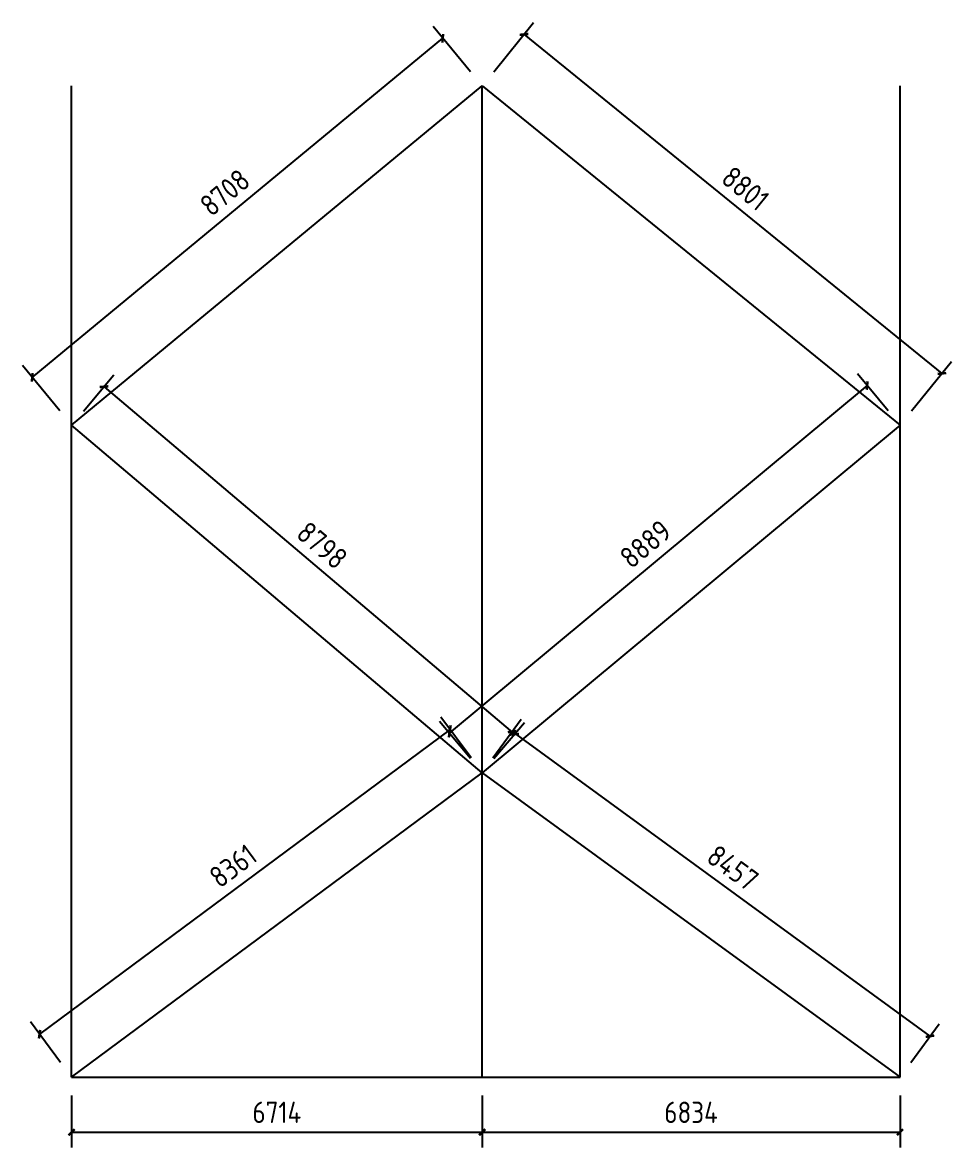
# Model space of a CAD drawing. Extents: x -196983 to 471790, y -783661 to 190401.
# Drawn here: x 243859 to 259052, y -219161 to -200764 of the extents above; entities that cross this region are included whole.
import ezdxf

# ---------------------------------------------------------------- set-up
doc = ezdxf.new("R2010")
doc.units = 0
doc.header["$LTSCALE"] = 1000
doc.header["$MEASUREMENT"] = 0
doc.styles.get("Standard").update_dxf_attribs({"font": 'gbenor.shx', "bigfont": 'gbcbig.shx'})
doc.dimstyles.get("Standard").update_dxf_attribs({"dimscale": 100, "dimtxt": 3.5, "dimasz": 1, "dimexe": 2.5, "dimexo": 3, "dimgap": 1.5, "dimtad": 1, "dimdec": 0, "dimzin": 0, "dimdsep": 46, "dimtxsty": 'Standard', "dimblk": 'ARCHTICK', "dimcen": 0.09, "dimadec": 0, "dimazin": 0, "dimtfac": 1, "dimtdec": 0, "dimtix": 1, "dimtmove": 2, "dimatfit": 3, "dimfxl": 1, "dimtolj": 1, "dimtzin": 0, "dimarcsym": 0})

# ---------------------------------------------------------------- blocks, each defined once
blk = doc.blocks.new('_ArchTick')
at = {"color": 0, "linetype": 'ByBlock', "const_width": 0.4}
blk.add_lwpolyline([(-0.5, -0.5), (0.5, 0.5)], dxfattribs=at)
blk = doc.blocks.new('*D1518')
at = {"color": 0, "lineweight": -2}
for p, q in [((244662, -218313), (244662, -219161)), ((251376, -218313), (251376, -219161)), ((244662, -218911), (251376, -218911))]:
    blk.add_line(p, q, dxfattribs=at)
at = {"layer": 'Defpoints', "color": 0}
for p in [(244662, -218013), (251376, -218013), (251376, -218911)]:
    blk.add_point(p, dxfattribs=at)
at = {"color": 0, "lineweight": -2, "xscale": 100, "yscale": 100, "zscale": 100, "rotation": 180}
blk.add_blockref('_ArchTick', (244662, -218911), dxfattribs=at)
at = {"color": 0, "lineweight": -2, "xscale": 100, "yscale": 100, "zscale": 100}
blk.add_blockref('_ArchTick', (251376, -218911), dxfattribs=at)
at = {"color": 0, "insert": (248019, -218586), "char_height": 350, "attachment_point": 5}
blk.add_mtext('\\A1;6714', dxfattribs=at)
blk = doc.blocks.new('*D1519')
at = {"color": 0, "lineweight": -2}
for p, q in [((251376, -218313), (251376, -219161)), ((258210, -218313), (258210, -219161)), ((251376, -218911), (258210, -218911))]:
    blk.add_line(p, q, dxfattribs=at)
at = {"layer": 'Defpoints', "color": 0}
for p in [(251376, -218013), (258210, -218013), (258210, -218911)]:
    blk.add_point(p, dxfattribs=at)
at = {"color": 0, "lineweight": -2, "xscale": 100, "yscale": 100, "zscale": 100, "rotation": 180}
blk.add_blockref('_ArchTick', (251376, -218911), dxfattribs=at)
at = {"color": 0, "lineweight": -2, "xscale": 100, "yscale": 100, "zscale": 100}
blk.add_blockref('_ArchTick', (258210, -218911), dxfattribs=at)
at = {"color": 0, "insert": (254793, -218586), "char_height": 350, "attachment_point": 5}
blk.add_mtext('\\A1;6834', dxfattribs=at)
blk = doc.blocks.new('*D1520')
at = {"color": 0, "lineweight": -2}
for p, q in [((251197, -212790), (250703, -212125)), ((250852, -212326), (244138, -217308)), ((244483, -217772), (243989, -217107))]:
    blk.add_line(p, q, dxfattribs=at)
at = {"layer": 'Defpoints', "color": 0}
for p in [(251376, -213031), (244138, -217308), (244662, -218013)]:
    blk.add_point(p, dxfattribs=at)
at = {"color": 0, "lineweight": -2, "xscale": 100, "yscale": 100, "zscale": 100}
for p, rotation in [((250852, -212326), 36.5765817828971), ((244138, -217308), 216.5765817828971)]:
    blk.add_blockref('_ArchTick', p, dxfattribs=dict(at, rotation=rotation))
at = {"color": 0, "insert": (247302, -214556), "char_height": 350, "attachment_point": 5, "rotation": 36.5766}
blk.add_mtext('\\A1;8361', dxfattribs=at)
blk = doc.blocks.new('*D1521')
at = {"color": 0, "lineweight": -2}
for p, q in [((244856, -207117), (245355, -206528)), ((245193, -206719), (251907, -212404)), ((251570, -212802), (252069, -212213))]:
    blk.add_line(p, q, dxfattribs=at)
at = {"layer": 'Defpoints', "color": 0}
for p in [(244662, -207346), (251907, -212404), (251376, -213031)]:
    blk.add_point(p, dxfattribs=at)
at = {"color": 0, "lineweight": -2, "xscale": 100, "yscale": 100, "zscale": 100}
for p, rotation in [((245193, -206719), 139.7441373311255), ((251907, -212404), 319.7441373311255)]:
    blk.add_blockref('_ArchTick', p, dxfattribs=dict(at, rotation=rotation))
at = {"color": 0, "insert": (248760, -209314), "char_height": 350, "attachment_point": 5, "rotation": 319.7441}
blk.add_mtext('\\A1;8798', dxfattribs=at)
blk = doc.blocks.new('*D1522')
at = {"color": 0, "lineweight": -2}
for p, q in [((251185, -201570), (250573, -200829)), ((244018, -206567), (250732, -201022)), ((244471, -207115), (243859, -206374))]:
    blk.add_line(p, q, dxfattribs=at)
at = {"layer": 'Defpoints', "color": 0}
for p in [(250732, -201022), (251376, -201801), (244662, -207346)]:
    blk.add_point(p, dxfattribs=at)
at = {"color": 0, "lineweight": -2, "xscale": 100, "yscale": 100, "zscale": 100}
for p, rotation in [((250732, -201022), 39.55283068487591), ((244018, -206567), 219.5528306848759)]:
    blk.add_blockref('_ArchTick', p, dxfattribs=dict(at, rotation=rotation))
at = {"color": 0, "insert": (247169, -203544), "char_height": 350, "attachment_point": 5, "rotation": 39.5528}
blk.add_mtext('\\A1;8708', dxfattribs=at)
blk = doc.blocks.new('*D1523')
at = {"color": 0, "lineweight": -2}
for p, q in [((251565, -201568), (252218, -200764)), ((252061, -200958), (258895, -206503)), ((258399, -207113), (259052, -206309))]:
    blk.add_line(p, q, dxfattribs=at)
at = {"layer": 'Defpoints', "color": 0}
for p in [(251376, -201801), (258895, -206503), (258210, -207346)]:
    blk.add_point(p, dxfattribs=at)
at = {"color": 0, "lineweight": -2, "xscale": 100, "yscale": 100, "zscale": 100}
for p, rotation in [((252061, -200958), 140.944669045066), ((258895, -206503), 320.944669045066)]:
    blk.add_blockref('_ArchTick', p, dxfattribs=dict(at, rotation=rotation))
at = {"color": 0, "insert": (255682, -203478), "char_height": 350, "attachment_point": 5, "rotation": 320.9447}
blk.add_mtext('\\A1;8801', dxfattribs=at)
blk = doc.blocks.new('*D1524')
at = {"color": 0, "lineweight": -2}
for p, q in [((258018, -207116), (257513, -206508)), ((257673, -206700), (250839, -212385)), ((251184, -212801), (250679, -212193))]:
    blk.add_line(p, q, dxfattribs=at)
at = {"layer": 'Defpoints', "color": 0}
for p in [(258210, -207346), (250839, -212385), (251376, -213031)]:
    blk.add_point(p, dxfattribs=at)
at = {"color": 0, "lineweight": -2, "xscale": 100, "yscale": 100, "zscale": 100}
for p, rotation in [((257673, -206700), 39.75605653905274), ((250839, -212385), 219.7560565390528)]:
    blk.add_blockref('_ArchTick', p, dxfattribs=dict(at, rotation=rotation))
at = {"color": 0, "insert": (254048, -209293), "char_height": 350, "attachment_point": 5, "rotation": 39.7561}
blk.add_mtext('\\A1;8889', dxfattribs=at)
blk = doc.blocks.new('*D1525')
at = {"color": 0, "lineweight": -2}
for p, q in [((251553, -212789), (252014, -212157)), ((251866, -212359), (258700, -217341)), ((258387, -217771), (258848, -217139))]:
    blk.add_line(p, q, dxfattribs=at)
at = {"layer": 'Defpoints', "color": 0}
for p in [(251376, -213031), (258700, -217341), (258210, -218013)]:
    blk.add_point(p, dxfattribs=at)
at = {"color": 0, "lineweight": -2, "xscale": 100, "yscale": 100, "zscale": 100}
for p, rotation in [((251866, -212359), 143.907874392297), ((258700, -217341), 323.907874392297)]:
    blk.add_blockref('_ArchTick', p, dxfattribs=dict(at, rotation=rotation))
at = {"color": 0, "insert": (255475, -214587), "char_height": 350, "attachment_point": 5, "rotation": 323.9079}
blk.add_mtext('\\A1;8457', dxfattribs=at)

msp = doc.modelspace()

# ---------------------------------------------------------------- linework, layer by layer
at = {"color": 3}
for p, q in [((244662.1, -207346.4), (244662.1, -201801.4)), ((244662.1, -207346.4), (251376.1, -201801.4)), ((251376.1, -207346.4), (251376.1, -201801.4)), ((251376.1, -201801.4), (258210.1, -207346.4)), ((258210.1, -207346.4), (258210.1, -201801.4)), ((244662.1, -213031.4), (244662.1, -207346.4)), ((251376.1, -213031.4), (244662.1, -207346.4)), ((251376.1, -213031.4), (251376.1, -207346.4)), ((258210.1, -207346.4), (251376.1, -213031.4)), ((258210.1, -213031.4), (258210.1, -207346.4)), ((244662.1, -218013.4), (244662.1, -213031.4)), ((244662.1, -218013.4), (251376.1, -213031.4)), ((251376.1, -218013.4), (251376.1, -213031.4)), ((251376.1, -213031.4), (258210.1, -218013.4)), ((258210.1, -218013.4), (258210.1, -213031.4)), ((244662.1, -218013.4), (251376.1, -218013.4)), ((251376.1, -218013.4), (258210.1, -218013.4))]:
    msp.add_line(p, q, dxfattribs=at)

# ---------------------------------------------------------------- dimensions: what is measured, and where the dimension line sits
for p1, p2, distance, picture, middle in [((244662.1, -207346.4), (251376.1, -201801.4), 1010.8, '*D1522', (247168.5, -203543.9)), ((251376.1, -201801.4), (258210.1, -207346.4), 1086.5, '*D1523', (255682.5, -203477.8)), ((244662.1, -207346.4), (251376.1, -213031.4), 821.8, '*D1521', (248760.2, -209313.7)), ((258210.1, -207346.4), (251376.1, -213031.4), -840.5, '*D1524', (254047.8, -209292.9)), ((251376.1, -213031.4), (244662.1, -218013.4), -878.9, '*D1520', (247301.7, -214555.6)), ((251376.1, -213031.4), (258210.1, -218013.4), 832, '*D1525', (255474.7, -214587.4))]:
    dim = msp.add_aligned_dim(p1=p1, p2=p2, distance=distance, dimstyle='Standard', dxfattribs=at)
    dim.commit()
    dim.dimension.update_dxf_attribs({"geometry": picture, "text_midpoint": middle})
for base, p1, p2, picture, middle in [((251376.1, -218911), (244662.1, -218013.4), (251376.1, -218013.4), '*D1518', (248019.1, -218586)), ((258210.1, -218911), (251376.1, -218013.4), (258210.1, -218013.4), '*D1519', (254793.1, -218586))]:
    dim = msp.add_linear_dim(base=base, p1=p1, p2=p2, dimstyle='Standard', dxfattribs=at)
    dim.commit()
    dim.dimension.update_dxf_attribs({"geometry": picture, "text_midpoint": middle})

doc.saveas('drawing.dxf')
